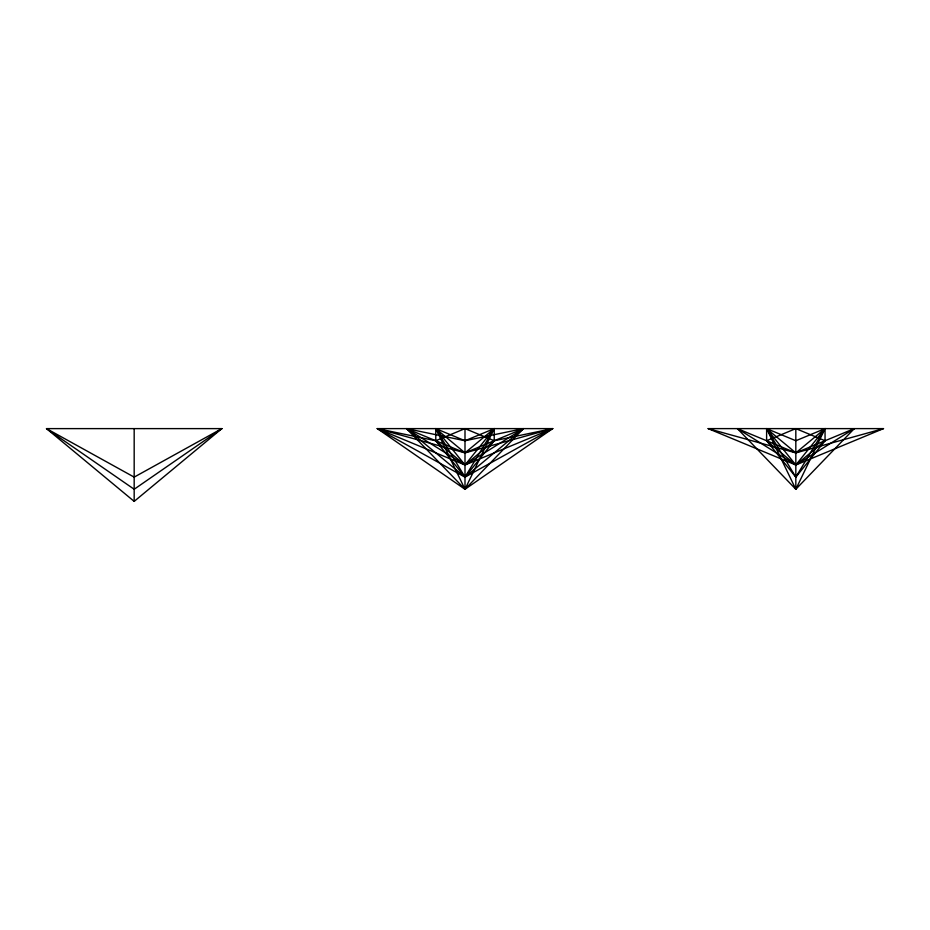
<?xml version="1.0" encoding="UTF-8"?>
<svg xmlns="http://www.w3.org/2000/svg" width="930" height="930" viewBox="0 0 930 930"><rect width="100%" height="100%" fill="white"/><g stroke="black" fill="none" stroke-linecap="round" stroke-linejoin="round"><path stroke-width="1.4" d="M465 489.261L494.225 428.614L465 440.739L406.55 428.614L465 489.261L552.676 428.614L377.324 428.614L465 489.261L523.451 428.614L465 440.739L435.775 428.614L435.775 440.739L465 477.125L552.676 428.614L494.225 440.739L465 465L377.324 428.614L435.775 440.739L465 465L552.676 428.614L465 452.875L377.324 428.614L465 477.125L523.451 428.614L465 452.875L406.55 428.614L465 477.125L494.225 440.739L494.225 428.614L465 452.875L435.775 428.614L465 489.261L465 428.614L435.775 440.739M883.5 428.614L795.824 452.875L737.385 428.614L795.824 489.261L825.05 428.614L795.824 440.739L766.611 428.614L766.611 440.739L795.824 477.125L825.05 440.739L825.05 428.614L795.824 452.875L708.16 428.614L883.5 428.614L795.824 465L708.16 428.614M795.824 489.261L854.275 428.614L795.824 452.875L766.611 428.614L795.824 489.261L795.824 428.614L766.611 440.739L795.824 465L854.275 428.614M134.176 501.386L221.84 428.614L46.5 428.614L134.176 501.386L134.176 428.614M523.451 428.614L465 465L406.55 428.614M795.824 428.614L825.05 440.739L795.824 465L737.385 428.614M465 428.614L494.225 440.739M494.225 428.614L465 477.125L435.775 428.614L465 465L494.225 428.614M825.05 428.614L795.824 477.125L766.611 428.614L795.824 465L825.05 428.614M221.84 428.614L134.176 489.261L46.5 428.614L134.176 477.125L221.84 428.614"/></g></svg>
